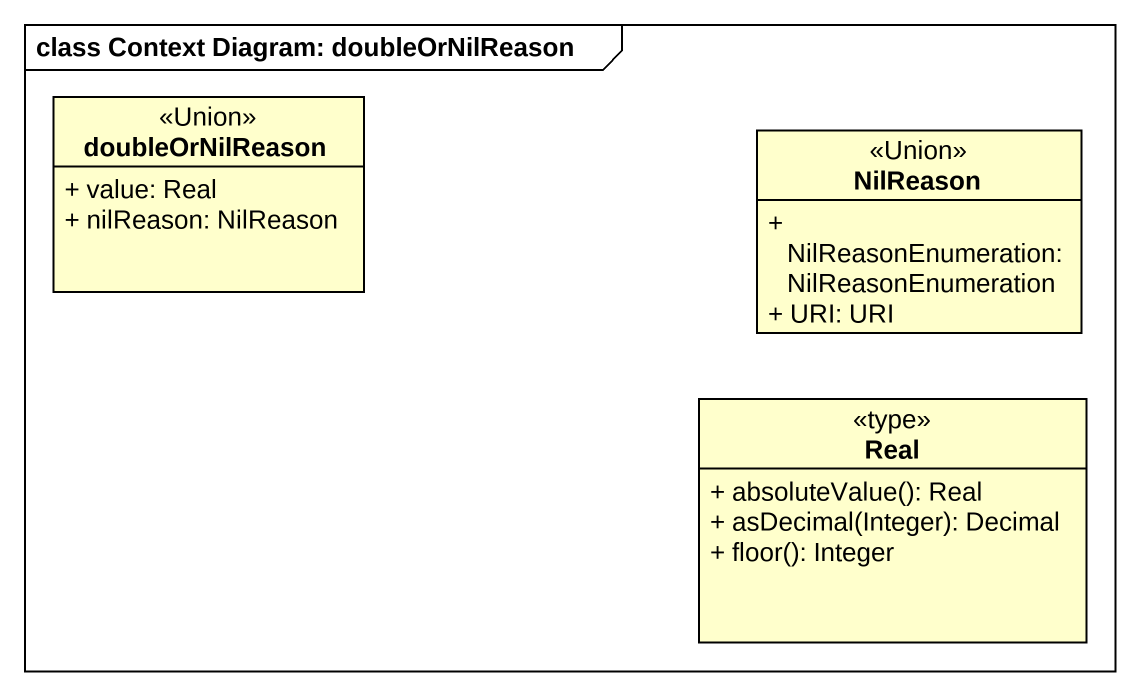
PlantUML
@startuml
mainframe class Context Diagram: doubleOrNilReason
hide circle
hide empty members
skinparam classAttributeIconSize 0
class doubleOrNilReason <<Union>> {
  + value: Real
  + nilReason: NilReason
}
class NilReason <<Union>> {
  + NilReasonEnumeration: NilReasonEnumeration
  + URI: URI
}
class Real <<type>> {
  + absoluteValue(): Real
  + asDecimal(Integer): Decimal
  + floor(): Integer
}
@enduml
